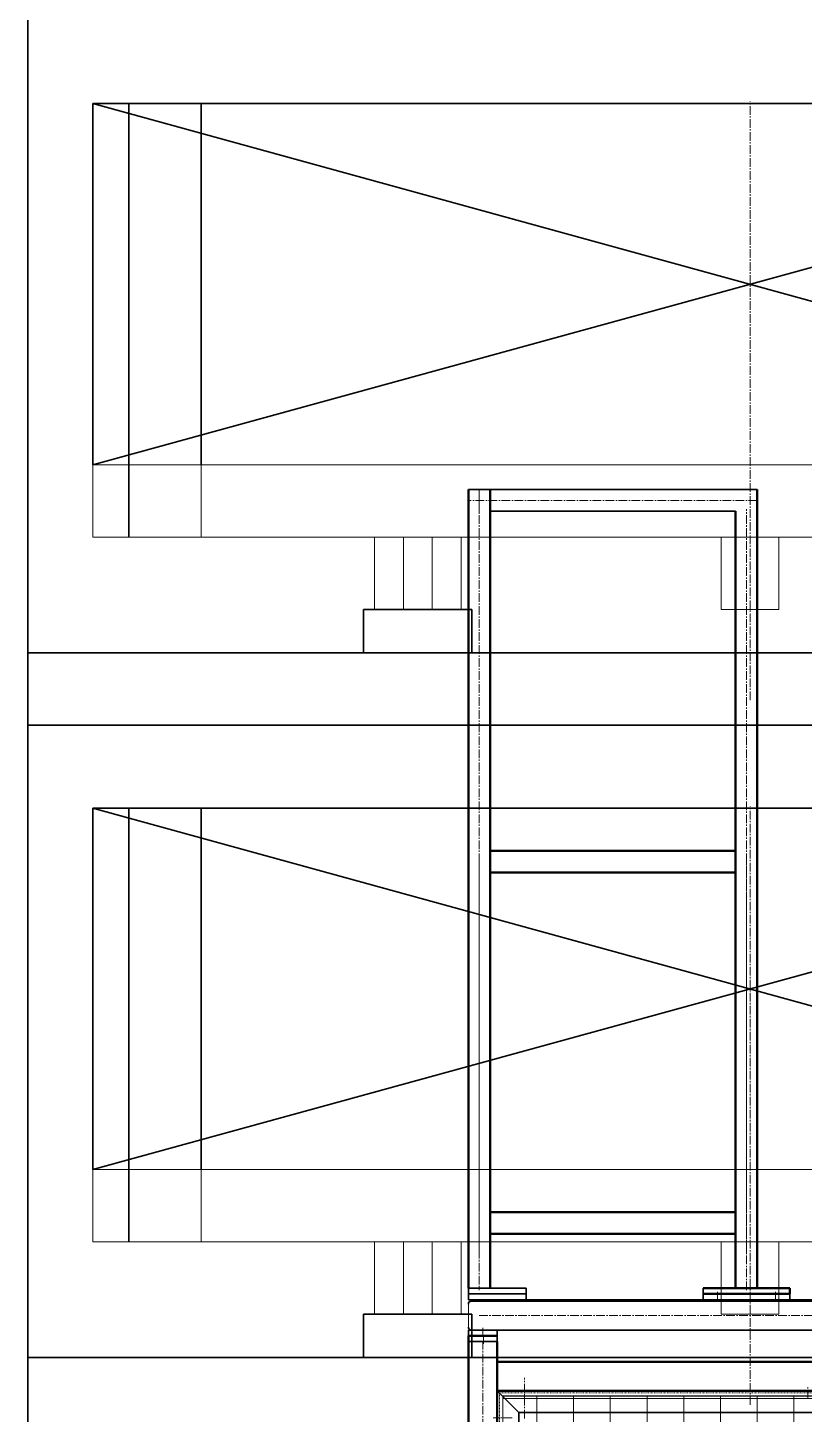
# Model space of a CAD drawing. Header units: millimetres. Extents: x -67280 to 67280, y -47520 to 47520.
# Drawn here: x 13962 to 15037, y 11196 to 13115 of the extents above; entities that cross this region are included whole.
import ezdxf

# ---------------------------------------------------------------- set-up
doc = ezdxf.new("R2010")
doc.units = ezdxf.units.MM
doc.linetypes.add('点画线', pattern=[18, 12, -2, 2, -2])
doc.linetypes.add('虚线', pattern=[2, 1, -1])
for name, color, linetype, lineweight in [('ACADCAXA细实线层', 3, 'Continuous', 18), ('EB0', 7, 'Continuous', 35), ('EB0_1', 7, 'Continuous', 35), ('中心线层', 1, '点画线', 18), ('剖面线层', 6, 'Continuous', 18), ('尺寸线层', 4, 'Continuous', 18), ('粗实线层', 7, 'Continuous', 35), ('粗实线层_1', 7, 'Continuous', 35), ('细实线层', 3, 'Continuous', 18), ('虚线层', 100, '虚线', 18)]:
    doc.layers.add(name, color=color, linetype=linetype, lineweight=lineweight)

# ---------------------------------------------------------------- blocks, each defined once
blk = doc.blocks.new('*X1466')
at = {"layer": 'EB0_1'}
for p, q in [((0, -47), (1180, -47)), ((0, -675), (0, -47)), ((30, -77), (0, -47)), ((1150, -77), (1180, -47)), ((1180, -47), (1180, -675)), ((30, -77), (1150, -77)), ((30, -645), (30, -77)), ((1150, -77), (1150, -645)), ((0, -675), (30, -645)), ((1150, -645), (30, -645)), ((1150, -645), (1180, -675)), ((1180, -675), (0, -675))]:
    blk.add_line(p, q, dxfattribs=at)
at = {"layer": '中心线层', "linetype": '点画线', "lineweight": 18}
for p, q in [((37.5, -85.3), (37.5, -29.2)), ((1142.5, -65.2), (1142.5, -29.2)), ((430, -58), (430, -42)), ((750, -58), (750, -42)), ((20.5, -84.5), (-5.5, -84.5)), ((1188, -84.5), (1162, -84.5)), ((430, -683), (430, -667)), ((750, -683), (750, -667))]:
    blk.add_line(p, q, dxfattribs=at)
at = {"layer": '中心线层'}
blk.add_line((590, -675), (590, -37), dxfattribs=at)
at = {"layer": '剖面线层', "color": 3, "linetype": 'Continuous', "lineweight": 18}
for p, q in [((1172.5, -54.1), (7.5, -54.1)), ((7.5, -667.5), (7.5, -54.5)), ((54.9, -667.5), (54.9, -54.5)), ((105.7, -667.5), (105.7, -54.5)), ((156.5, -667.5), (156.5, -54.5)), ((207.3, -667.5), (207.3, -54.5)), ((258.1, -667.5), (258.1, -54.5)), ((308.9, -667.5), (308.9, -54.5)), ((359.7, -667.5), (359.7, -54.5)), ((410.5, -667.5), (410.5, -54.5)), ((461.3, -667.5), (461.3, -54.5)), ((512.1, -667.5), (512.1, -54.5)), ((562.9, -667.5), (562.9, -54.5)), ((613.7, -667.5), (613.7, -54.5)), ((664.5, -667.5), (664.5, -54.5)), ((715.3, -667.5), (715.3, -54.5)), ((766.1, -667.5), (766.1, -54.5)), ((816.9, -667.5), (816.9, -54.5)), ((867.7, -667.5), (867.7, -54.5)), ((918.5, -667.5), (918.5, -54.5)), ((969.3, -667.5), (969.3, -54.5)), ((1020.1, -667.5), (1020.1, -54.5)), ((1070.9, -667.5), (1070.9, -54.5)), ((1121.7, -667.5), (1121.7, -54.5)), ((1172.5, -667.5), (1172.5, -54.5)), ((1172.5, -57.9), (7.5, -57.9)), ((1172.5, -108.7), (7.5, -108.7)), ((1172.5, -159.5), (7.5, -159.5)), ((1172.5, -210.3), (7.5, -210.3)), ((1172.5, -261.1), (7.5, -261.1)), ((1172.5, -311.9), (7.5, -311.9)), ((1172.5, -362.7), (7.5, -362.7)), ((1172.5, -413.5), (7.5, -413.5)), ((1172.5, -464.3), (7.5, -464.3)), ((1172.5, -515.1), (7.5, -515.1)), ((1172.5, -565.9), (7.5, -565.9)), ((1172.5, -616.7), (7.5, -616.7))]:
    blk.add_line(p, q, dxfattribs=at)
at = {"layer": '细实线层'}
for p, q in [((7.5, -54.5), (1172.5, -54.5)), ((1172.5, -667.5), (7.5, -667.5))]:
    blk.add_line(p, q, dxfattribs=at)
at = {"layer": '虚线层'}
for p, q in [((3, -50), (1177, -50)), ((3, -672), (3, -50)), ((580, -672), (580, -50)), ((582, -672), (582, -50)), ((598, -672), (598, -50)), ((600, -672), (600, -50)), ((1177, -50), (1177, -672)), ((1177, -672), (3, -672))]:
    blk.add_line(p, q, dxfattribs=at)
blk = doc.blocks.new('*X1463')
at = {"layer": 'EB0', "linetype": 'Continuous', "lineweight": 50}
for p, q in [((-1275, -62), (-1275, 1043)), ((-1245, 43), (-1245, 1043)), ((-875, -62), (-875, 1043)), ((-905, 43), (-905, 1013)), ((-905, 543), (-1245, 543)), ((-905, 513), (-1245, 513)), ((-1245, 43), (-1245, -62)), ((-905, 43), (-1245, 43)), ((-905, -62), (-905, 43)), ((-905, 13), (-1245, 13)), ((-950, -62), (-945, -62)), ((-830, -70), (-950, -70)), ((-835, -62), (-945, -62)), ((-835, -62), (-830, -62)), ((-830, -70), (-830, -62)), ((-1275, -128), (-1275, -136)), ((-1274, -128), (-1275, -128)), ((-1275, -128), (-1275, -136)), ((-1274, -128), (-1275, -128)), ((-1235, -128), (-1274, -128)), ((-1274, -128), (-1235, -128)), ((-1235, -128), (-1274, -128)), ((-1274, -128), (-1235, -128)), ((-1275, -2250), (-1275, -136)), ((-1235, -2250), (-1235, -136)), ((-55, -164), (-1235, -164)), ((-55, -204), (-1235, -204))]:
    blk.add_line(p, q, dxfattribs=at)
at = {"layer": '中心线层'}
for p, q in [((-1260, 1010), (-1260, 1046)), ((-1260, 1012), (-1260, 1044)), ((-875, 1028), (-1275, 1028)), ((-1260, -12.5), (-1260, 1016)), ((-890, -12.5), (-890, 1016)), ((-1260, 531), (-1260, -65)), ((-890, -65), (-890, 531)), ((-930, -67), (-930, -80)), ((-850, -67), (-850, -80)), ((-1260, -100), (-12, -100)), ((-1255, -117), (-1255, -131)), ((-1255, -2253), (-1255, -133)), ((-1254, -139), (-1254, -125)), ((-1254, -139), (-1254, -125))]:
    blk.add_line(p, q, dxfattribs=at)
at = {"layer": '粗实线层'}
for p, q in [((-875, 1043), (-1275, 1043)), ((-905, 1013), (-1245, 1013)), ((-1275, -62), (-1275, -70)), ((-1195, -62), (-1275, -62)), ((-1275, -70), (-1195, -70)), ((-1275, -78), (-1275, -70)), ((-1195, -70), (-1275, -70)), ((-1195, -62), (-1195, -70)), ((-1195, -78), (-1195, -70)), ((-950, -78), (-950, -70)), ((-950, -70), (-830, -70)), ((-830, -70), (-830, -78)), ((-1275, -78), (-20, -78)), ((-1271, -80), (-15, -80)), ((-1275, -120), (-1275, -128)), ((-1275, -120), (-1235, -120)), ((-1275, -128), (-1235, -128)), ((-1239, -120), (-15, -120)), ((-1235, -128), (-1235, -120)), ((-1235, -136), (-1235, -128)), ((-1235, -136), (-1235, -128)), ((-1275, -136), (-1235, -136)), ((-1275, -136), (-1235, -136))]:
    blk.add_line(p, q, dxfattribs=at)
at = {"layer": '粗实线层_1'}
for p, q in [((-950, -62), (-950, -70)), ((-1270, -80), (-1270, -78))]:
    blk.add_line(p, q, dxfattribs=at)
at = {"layer": '粗实线层_1', "linetype": 'Continuous', "lineweight": 18}
for p, q in [((-1275, -84), (-1275, -116)), ((-879, -80), (-911, -80)), ((-1271, -120), (-1239, -120))]:
    blk.add_line(p, q, dxfattribs=at)
at = {"layer": '粗实线层_1'}
for centre, start, end in [((-1271, -84), 90, 180), ((-1271, -116), 180, 270)]:
    blk.add_arc(centre, 4, start, end, dxfattribs=at)
at = {"layer": 'EB0'}
blk.add_blockref('*X1466', (-1235, -157), dxfattribs=at)
blk = doc.blocks.new('*X1452')
at = {"layer": 'EB0'}
blk.add_blockref('*X1463', (-360, 3408), dxfattribs=at)
blk = doc.blocks.new('*X1439')
at = {"layer": 'EB0'}
blk.add_blockref('*X1452', (895, 70), dxfattribs=at)

msp = doc.modelspace()

# ---------------------------------------------------------------- linework, layer by layer
at = {"layer": 'ACADCAXA细实线层', "color": 2, "linetype": 'Continuous', "lineweight": 18}
for p, q in [((14052.031, 12509.786), (15872.031, 12509.786)), ((14052.031, 12409.786), (15872.031, 12409.786)), ((14442.031, 12309.786), (14442.031, 12409.786)), ((14522.031, 12309.786), (14522.031, 12409.786)), ((14922.031, 12309.786), (14922.031, 12409.786)), ((15002.031, 12309.786), (15002.031, 12409.786)), ((14442.031, 12309.786), (14522.031, 12309.786)), ((14922.031, 12309.786), (15002.031, 12309.786)), ((14052.031, 11534.786), (15872.031, 11534.786)), ((14052.031, 11434.786), (15872.031, 11434.786)), ((14442.031, 11334.786), (14442.031, 11434.786)), ((14522.031, 11334.786), (14522.031, 11434.786)), ((14922.031, 11334.786), (14922.031, 11434.786)), ((15002.031, 11334.786), (15002.031, 11434.786)), ((14442.031, 11334.786), (14522.031, 11334.786)), ((14922.031, 11334.786), (15002.031, 11334.786))]:
    msp.add_line(p, q, dxfattribs=at)
at = {"layer": 'EB0'}
for p, q in [((13962.031, 7599.786), (13962.031, 18849.786)), ((14427.031, 12249.786), (14427.031, 12309.786)), ((14577.031, 12309.786), (14427.031, 12309.786)), ((14577.031, 12249.786), (14577.031, 12309.786)), ((13962.031, 12249.786), (15962.031, 12249.786)), ((14202.031, 12249.786), (15962.031, 12249.786)), ((13962.031, 12149.786), (15962.031, 12149.786)), ((14202.031, 12149.786), (15962.031, 12149.786)), ((14427.031, 11274.786), (14427.031, 11334.786)), ((14577.031, 11334.786), (14427.031, 11334.786)), ((14577.031, 11274.786), (14577.031, 11334.786)), ((13962.031, 11274.786), (15962.031, 11274.786)), ((14202.031, 11274.786), (15962.031, 11274.786))]:
    msp.add_line(p, q, dxfattribs=at)
at = {"layer": 'EB0', "color": 2}
for p, q in [((14052.031, 13009.786), (15872.031, 13009.786)), ((15872.031, 13009.786), (14052.031, 12509.786)), ((14052.031, 13009.786), (15872.031, 12509.786)), ((14052.031, 12509.786), (14052.031, 13009.786)), ((14052.031, 12034.786), (15872.031, 12034.786)), ((15872.031, 12034.786), (14052.031, 11534.786)), ((14052.031, 12034.786), (15872.031, 11534.786)), ((14052.031, 11534.786), (14052.031, 12034.786))]:
    msp.add_line(p, q, dxfattribs=at)
at = {"layer": 'EB0', "color": 4}
for p, q in [((14102.031, 12509.786), (14102.031, 13009.786)), ((14102.031, 12409.786), (14102.031, 12509.786)), ((14102.031, 11534.786), (14102.031, 12034.786)), ((14102.031, 11434.786), (14102.031, 11534.786))]:
    msp.add_line(p, q, dxfattribs=at)
at = {"layer": 'EB0', "color": 5}
for p, q in [((14202.031, 12509.786), (14202.031, 13009.786)), ((14202.031, 11534.786), (14202.031, 12034.786))]:
    msp.add_line(p, q, dxfattribs=at)
at = {"layer": '中心线层'}
for p, q in [((14962.031, 12184.422), (14962.031, 13012.786)), ((14962.031, 11209.422), (14962.031, 12037.786))]:
    msp.add_line(p, q, dxfattribs=at)
at = {"layer": '尺寸线层'}
for p, q in [((13962.031, 7599.786), (13962.031, 18849.786)), ((14482.031, 12309.786), (14482.031, 12409.786)), ((14562.031, 12309.786), (14562.031, 12409.786)), ((14482.031, 11334.786), (14482.031, 11434.786)), ((14562.031, 11334.786), (14562.031, 11434.786))]:
    msp.add_line(p, q, dxfattribs=at)
at = {"layer": '细实线层'}
for p, q in [((14052.031, 12409.786), (14052.031, 12509.786)), ((14052.031, 11434.786), (14052.031, 11534.786))]:
    msp.add_line(p, q, dxfattribs=at)
at = {"layer": '细实线层', "color": 5}
for p, q in [((14202.031, 12409.786), (14202.031, 12509.786)), ((14202.031, 11434.786), (14202.031, 11534.786))]:
    msp.add_line(p, q, dxfattribs=at)

# ---------------------------------------------------------------- next in the draw order: block references
at = {"layer": '尺寸线层'}
msp.add_blockref('*X1439', (15312.039, 7954.786), dxfattribs=at)

doc.saveas('drawing.dxf')
